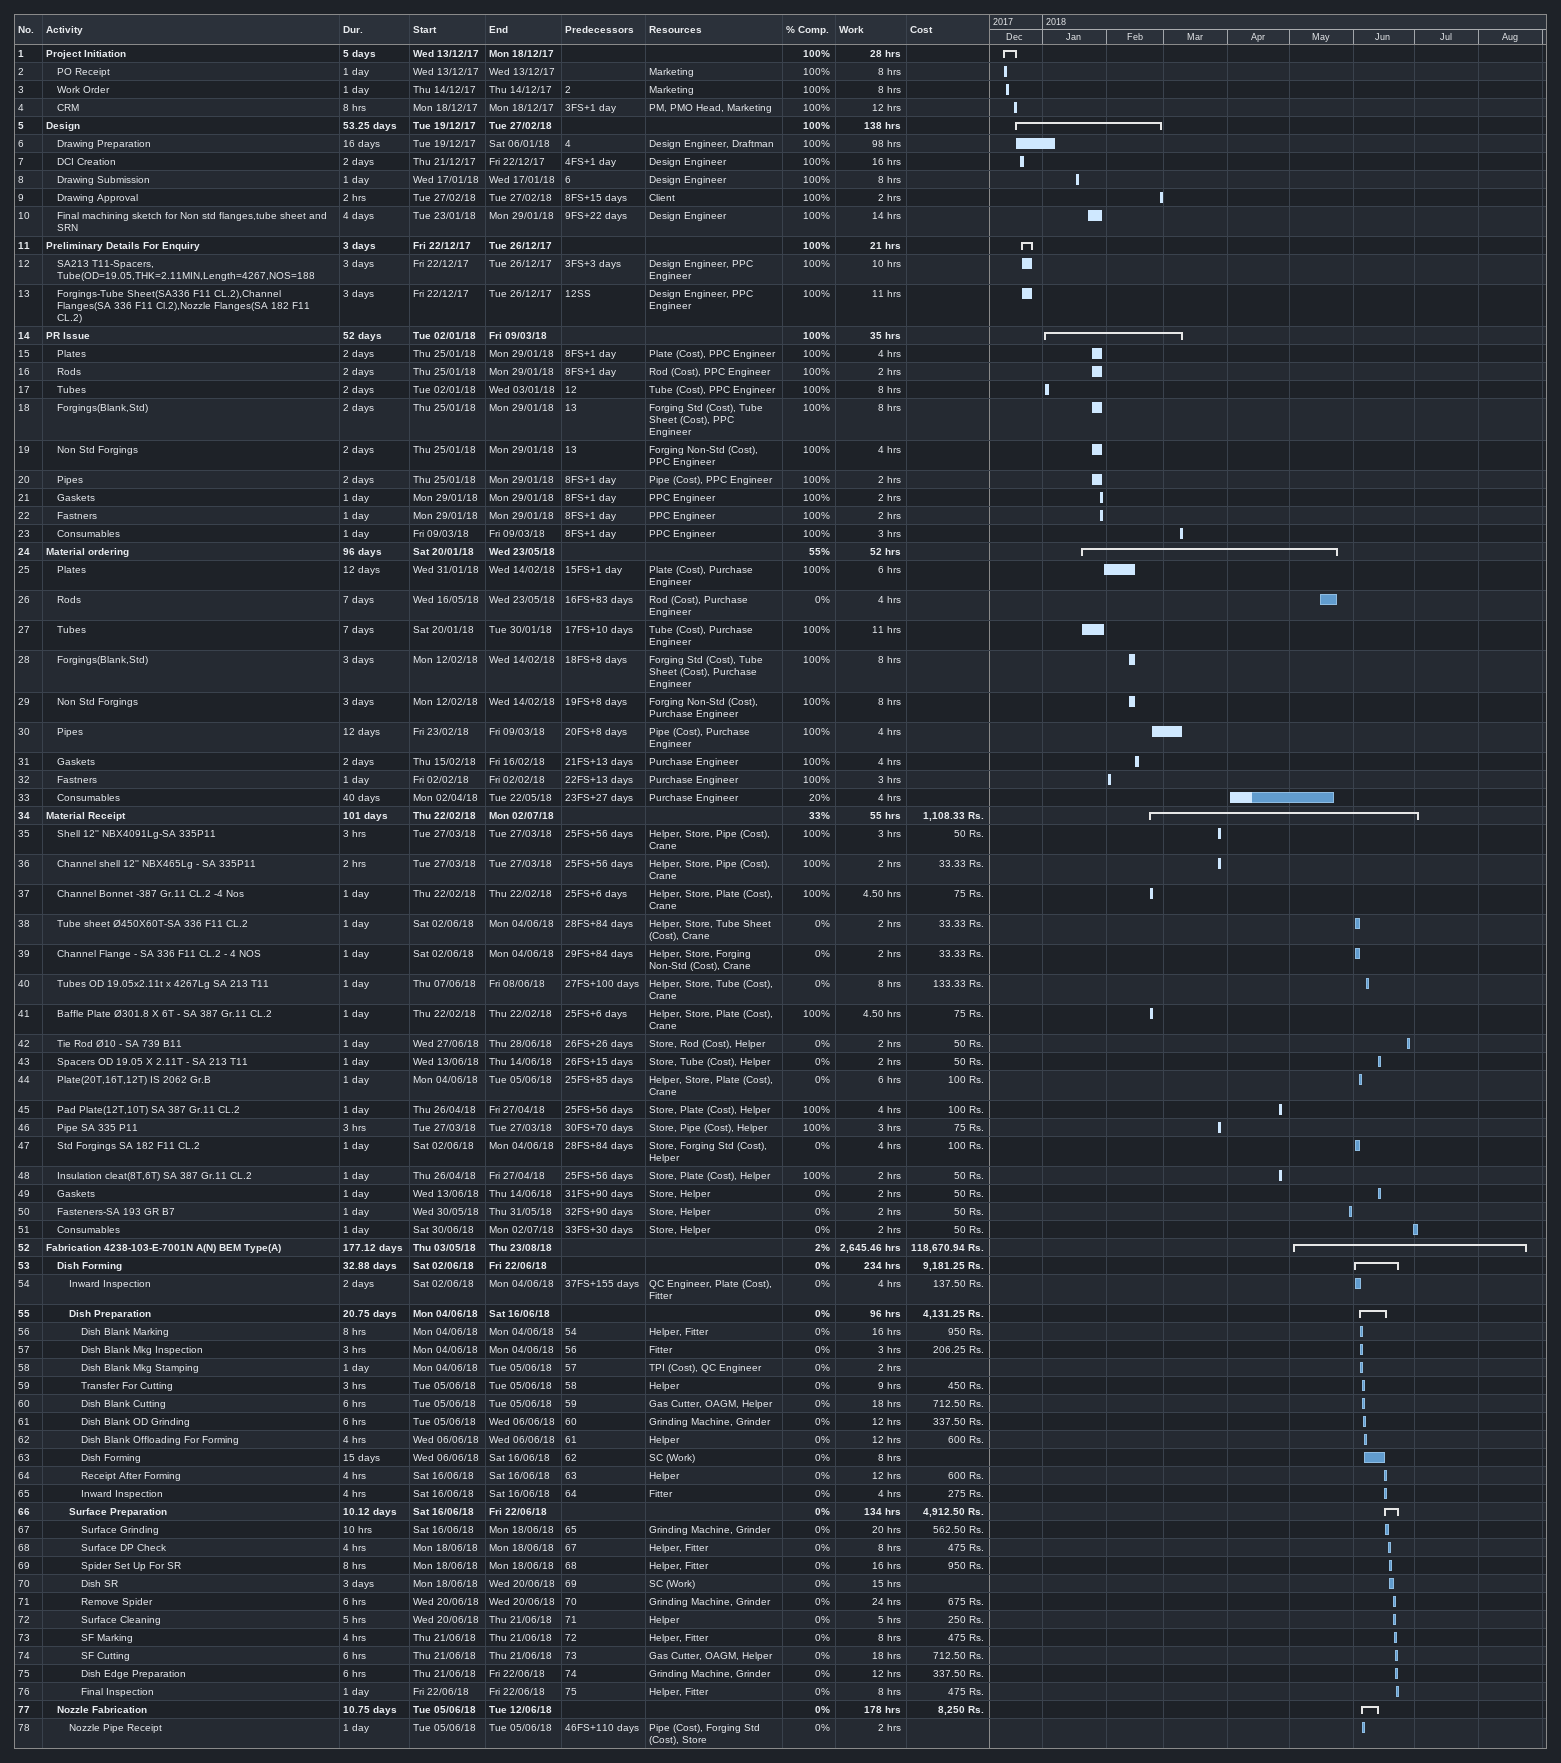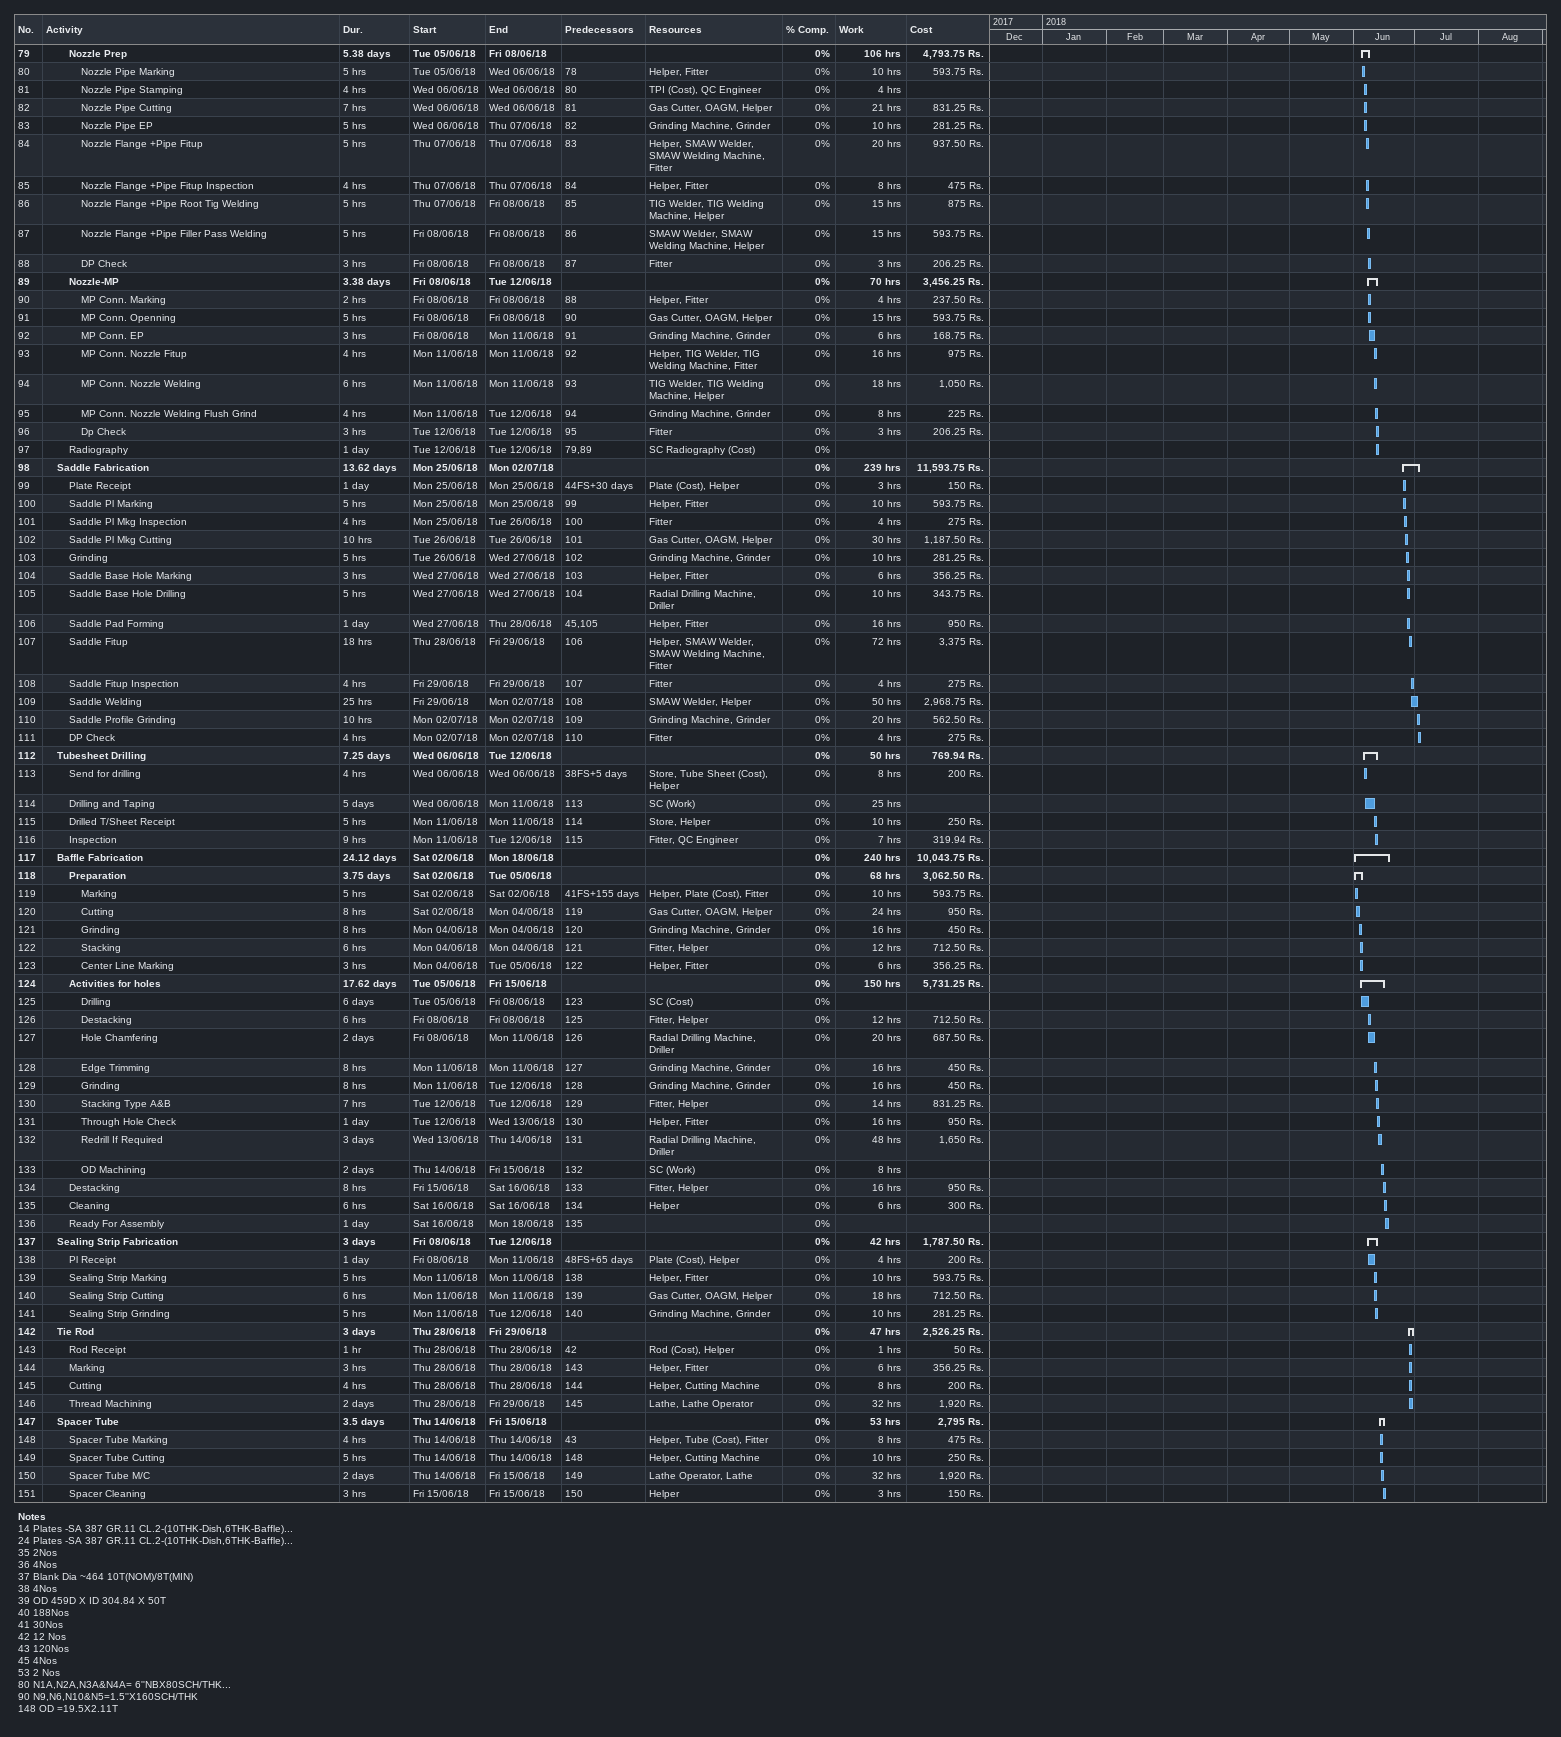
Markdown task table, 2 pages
| ID | Level | Task | Duration | Start | Finish | Predecessors | Resources | % complete | Work (h) | Cost (Rs.) |
|---|---|---|---|---|---|---|---|---|---|---|
| 1 | 1 | **Project Initiation** | 5d | 2017-12-13 | 2017-12-18 |  |  | 100 | 28 |  |
| 2 | 2 | PO Receipt | 1d | 2017-12-13 | 2017-12-13 |  | Marketing | 100 | 8 |  |
| 3 | 2 | Work Order | 1d | 2017-12-14 | 2017-12-14 | 2 | Marketing | 100 | 8 |  |
| 4 | 2 | CRM | 8h | 2017-12-18 | 2017-12-18 | 3FS+1d | PM, PMO Head, Marketing | 100 | 12 |  |
| 5 | 1 | **Design** | 53.25d | 2017-12-19 | 2018-02-27 |  |  | 100 | 138 |  |
| 6 | 2 | Drawing Preparation | 16d | 2017-12-19 | 2018-01-06 | 4 | Design Engineer, Draftman | 100 | 98 |  |
| 7 | 2 | DCI Creation | 2d | 2017-12-21 | 2017-12-22 | 4FS+1d | Design Engineer | 100 | 16 |  |
| 8 | 2 | Drawing Submission | 1d | 2018-01-17 | 2018-01-17 | 6 | Design Engineer | 100 | 8 |  |
| 9 | 2 | Drawing Approval | 2h | 2018-02-27 | 2018-02-27 | 8FS+15d | Client | 100 | 2 |  |
| 10 | 2 | Final machining sketch for Non std flanges,tube sheet and SRN | 4d | 2018-01-23 | 2018-01-29 | 9FS+22d | Design Engineer | 100 | 14 |  |
| 11 | 1 | **Preliminary Details For Enquiry** | 3d | 2017-12-22 | 2017-12-26 |  |  | 100 | 21 |  |
| 12 | 2 | SA213 T11-Spacers, Tube(OD=19.05,THK=2.11MIN,Length=4267,NOS=188 | 3d | 2017-12-22 | 2017-12-26 | 3FS+3d | Design Engineer, PPC Engineer | 100 | 10 |  |
| 13 | 2 | Forgings-Tube Sheet(SA336 F11 CL.2),Channel Flanges(SA 336 F11 Cl.2),Nozzle Flanges(SA 182 F11 CL.2) | 3d | 2017-12-22 | 2017-12-26 | 12SS | Design Engineer, PPC Engineer | 100 | 11 |  |
| 14 | 1 | **PR Issue** | 52d | 2018-01-02 | 2018-03-09 |  |  | 100 | 35 |  |
| 15 | 2 | Plates | 2d | 2018-01-25 | 2018-01-29 | 8FS+1d | Plate (Cost), PPC Engineer | 100 | 4 |  |
| 16 | 2 | Rods | 2d | 2018-01-25 | 2018-01-29 | 8FS+1d | Rod (Cost), PPC Engineer | 100 | 2 |  |
| 17 | 2 | Tubes | 2d | 2018-01-02 | 2018-01-03 | 12 | Tube (Cost), PPC Engineer | 100 | 8 |  |
| 18 | 2 | Forgings(Blank,Std) | 2d | 2018-01-25 | 2018-01-29 | 13 | Forging Std (Cost), Tube Sheet (Cost), PPC Engineer | 100 | 8 |  |
| 19 | 2 | Non Std Forgings | 2d | 2018-01-25 | 2018-01-29 | 13 | Forging Non-Std (Cost), PPC Engineer | 100 | 4 |  |
| 20 | 2 | Pipes | 2d | 2018-01-25 | 2018-01-29 | 8FS+1d | Pipe (Cost), PPC Engineer | 100 | 2 |  |
| 21 | 2 | Gaskets | 1d | 2018-01-29 | 2018-01-29 | 8FS+1d | PPC Engineer | 100 | 2 |  |
| 22 | 2 | Fastners | 1d | 2018-01-29 | 2018-01-29 | 8FS+1d | PPC Engineer | 100 | 2 |  |
| 23 | 2 | Consumables | 1d | 2018-03-09 | 2018-03-09 | 8FS+1d | PPC Engineer | 100 | 3 |  |
| 24 | 1 | **Material ordering** | 96d | 2018-01-20 | 2018-05-23 |  |  | 55 | 52 |  |
| 25 | 2 | Plates | 12d | 2018-01-31 | 2018-02-14 | 15FS+1d | Plate (Cost), Purchase Engineer | 100 | 6 |  |
| 26 | 2 | Rods | 7d | 2018-05-16 | 2018-05-23 | 16FS+83d | Rod (Cost), Purchase Engineer | 0 | 4 |  |
| 27 | 2 | Tubes | 7d | 2018-01-20 | 2018-01-30 | 17FS+10d | Tube (Cost), Purchase Engineer | 100 | 11 |  |
| 28 | 2 | Forgings(Blank,Std) | 3d | 2018-02-12 | 2018-02-14 | 18FS+8d | Forging Std (Cost), Tube Sheet (Cost), Purchase Engineer | 100 | 8 |  |
| 29 | 2 | Non Std Forgings | 3d | 2018-02-12 | 2018-02-14 | 19FS+8d | Forging Non-Std (Cost), Purchase Engineer | 100 | 8 |  |
| 30 | 2 | Pipes | 12d | 2018-02-23 | 2018-03-09 | 20FS+8d | Pipe (Cost), Purchase Engineer | 100 | 4 |  |
| 31 | 2 | Gaskets | 2d | 2018-02-15 | 2018-02-16 | 21FS+13d | Purchase Engineer | 100 | 4 |  |
| 32 | 2 | Fastners | 1d | 2018-02-02 | 2018-02-02 | 22FS+13d | Purchase Engineer | 100 | 3 |  |
| 33 | 2 | Consumables | 40d | 2018-04-02 | 2018-05-22 | 23FS+27d | Purchase Engineer | 20 | 4 |  |
| 34 | 1 | **Material Receipt** | 101d | 2018-02-22 | 2018-07-02 |  |  | 33 | 55 | 1108.33 |
| 35 | 2 | Shell 12'' NBX4091Lg-SA 335P11 | 3h | 2018-03-27 | 2018-03-27 | 25FS+56d | Helper, Store, Pipe (Cost), Crane | 100 | 3 | 50 |
| 36 | 2 | Channel shell 12'' NBX465Lg - SA 335P11 | 2h | 2018-03-27 | 2018-03-27 | 25FS+56d | Helper, Store, Pipe (Cost), Crane | 100 | 2 | 33.33 |
| 37 | 2 | Channel Bonnet -387 Gr.11 CL.2 -4 Nos | 1d | 2018-02-22 | 2018-02-22 | 25FS+6d | Helper, Store, Plate (Cost), Crane | 100 | 4.50 | 75 |
| 38 | 2 | Tube sheet Ø450X60T-SA 336 F11 CL.2 | 1d | 2018-06-02 | 2018-06-04 | 28FS+84d | Helper, Store, Tube Sheet (Cost), Crane | 0 | 2 | 33.33 |
| 39 | 2 | Channel Flange - SA 336 F11 CL.2 - 4 NOS | 1d | 2018-06-02 | 2018-06-04 | 29FS+84d | Helper, Store, Forging Non-Std (Cost), Crane | 0 | 2 | 33.33 |
| 40 | 2 | Tubes OD 19.05x2.11t x 4267Lg SA 213 T11 | 1d | 2018-06-07 | 2018-06-08 | 27FS+100d | Helper, Store, Tube (Cost), Crane | 0 | 8 | 133.33 |
| 41 | 2 | Baffle Plate Ø301.8 X 6T - SA 387 Gr.11 CL.2 | 1d | 2018-02-22 | 2018-02-22 | 25FS+6d | Helper, Store, Plate (Cost), Crane | 100 | 4.50 | 75 |
| 42 | 2 | Tie Rod Ø10 - SA 739 B11 | 1d | 2018-06-27 | 2018-06-28 | 26FS+26d | Store, Rod (Cost), Helper | 0 | 2 | 50 |
| 43 | 2 | Spacers OD 19.05 X 2.11T - SA 213 T11 | 1d | 2018-06-13 | 2018-06-14 | 26FS+15d | Store, Tube (Cost), Helper | 0 | 2 | 50 |
| 44 | 2 | Plate(20T,16T,12T) IS 2062 Gr.B | 1d | 2018-06-04 | 2018-06-05 | 25FS+85d | Helper, Store, Plate (Cost), Crane | 0 | 6 | 100 |
| 45 | 2 | Pad Plate(12T,10T) SA 387 Gr.11 CL.2 | 1d | 2018-04-26 | 2018-04-27 | 25FS+56d | Store, Plate (Cost), Helper | 100 | 4 | 100 |
| 46 | 2 | Pipe SA 335 P11 | 3h | 2018-03-27 | 2018-03-27 | 30FS+70d | Store, Pipe (Cost), Helper | 100 | 3 | 75 |
| 47 | 2 | Std Forgings SA 182 F11 CL.2 | 1d | 2018-06-02 | 2018-06-04 | 28FS+84d | Store, Forging Std (Cost), Helper | 0 | 4 | 100 |
| 48 | 2 | Insulation cleat(8T,6T) SA 387 Gr.11 CL.2 | 1d | 2018-04-26 | 2018-04-27 | 25FS+56d | Store, Plate (Cost), Helper | 100 | 2 | 50 |
| 49 | 2 | Gaskets | 1d | 2018-06-13 | 2018-06-14 | 31FS+90d | Store, Helper | 0 | 2 | 50 |
| 50 | 2 | Fasteners-SA 193 GR B7 | 1d | 2018-05-30 | 2018-05-31 | 32FS+90d | Store, Helper | 0 | 2 | 50 |
| 51 | 2 | Consumables | 1d | 2018-06-30 | 2018-07-02 | 33FS+30d | Store, Helper | 0 | 2 | 50 |
| 52 | 1 | **Fabrication 4238-103-E-7001N A(N) BEM Type(A)** | 177.12d | 2018-05-03 | 2018-08-23 |  |  | 2 | 2645.46 | 118670.94 |
| 53 | 2 | **Dish Forming** | 32.88d | 2018-06-02 | 2018-06-22 |  |  | 0 | 234 | 9181.25 |
| 54 | 3 | Inward Inspection | 2d | 2018-06-02 | 2018-06-04 | 37FS+155d | QC Engineer, Plate (Cost), Fitter | 0 | 4 | 137.50 |
| 55 | 3 | **Dish Preparation** | 20.75d | 2018-06-04 | 2018-06-16 |  |  | 0 | 96 | 4131.25 |
| 56 | 4 | Dish Blank Marking | 8h | 2018-06-04 | 2018-06-04 | 54 | Helper, Fitter | 0 | 16 | 950 |
| 57 | 4 | Dish Blank Mkg Inspection | 3h | 2018-06-04 | 2018-06-04 | 56 | Fitter | 0 | 3 | 206.25 |
| 58 | 4 | Dish Blank Mkg Stamping | 1d | 2018-06-04 | 2018-06-05 | 57 | TPI (Cost), QC Engineer | 0 | 2 |  |
| 59 | 4 | Transfer For Cutting | 3h | 2018-06-05 | 2018-06-05 | 58 | Helper | 0 | 9 | 450 |
| 60 | 4 | Dish Blank Cutting | 6h | 2018-06-05 | 2018-06-05 | 59 | Gas Cutter, OAGM, Helper | 0 | 18 | 712.50 |
| 61 | 4 | Dish Blank OD Grinding | 6h | 2018-06-05 | 2018-06-06 | 60 | Grinding Machine, Grinder | 0 | 12 | 337.50 |
| 62 | 4 | Dish Blank Offloading For Forming | 4h | 2018-06-06 | 2018-06-06 | 61 | Helper | 0 | 12 | 600 |
| 63 | 4 | Dish Forming | 15d | 2018-06-06 | 2018-06-16 | 62 | SC (Work) | 0 | 8 |  |
| 64 | 4 | Receipt After Forming | 4h | 2018-06-16 | 2018-06-16 | 63 | Helper | 0 | 12 | 600 |
| 65 | 4 | Inward Inspection | 4h | 2018-06-16 | 2018-06-16 | 64 | Fitter | 0 | 4 | 275 |
| 66 | 3 | **Surface Preparation** | 10.12d | 2018-06-16 | 2018-06-22 |  |  | 0 | 134 | 4912.50 |
| 67 | 4 | Surface Grinding | 10h | 2018-06-16 | 2018-06-18 | 65 | Grinding Machine, Grinder | 0 | 20 | 562.50 |
| 68 | 4 | Surface DP Check | 4h | 2018-06-18 | 2018-06-18 | 67 | Helper, Fitter | 0 | 8 | 475 |
| 69 | 4 | Spider Set Up For SR | 8h | 2018-06-18 | 2018-06-18 | 68 | Helper, Fitter | 0 | 16 | 950 |
| 70 | 4 | Dish SR | 3d | 2018-06-18 | 2018-06-20 | 69 | SC (Work) | 0 | 15 |  |
| 71 | 4 | Remove Spider | 6h | 2018-06-20 | 2018-06-20 | 70 | Grinding Machine, Grinder | 0 | 24 | 675 |
| 72 | 4 | Surface Cleaning | 5h | 2018-06-20 | 2018-06-21 | 71 | Helper | 0 | 5 | 250 |
| 73 | 4 | SF Marking | 4h | 2018-06-21 | 2018-06-21 | 72 | Helper, Fitter | 0 | 8 | 475 |
| 74 | 4 | SF Cutting | 6h | 2018-06-21 | 2018-06-21 | 73 | Gas Cutter, OAGM, Helper | 0 | 18 | 712.50 |
| 75 | 4 | Dish Edge Preparation | 6h | 2018-06-21 | 2018-06-22 | 74 | Grinding Machine, Grinder | 0 | 12 | 337.50 |
| 76 | 4 | Final Inspection | 1d | 2018-06-22 | 2018-06-22 | 75 | Helper, Fitter | 0 | 8 | 475 |
| 77 | 2 | **Nozzle Fabrication** | 10.75d | 2018-06-05 | 2018-06-12 |  |  | 0 | 178 | 8250 |
| 78 | 3 | Nozzle Pipe Receipt | 1d | 2018-06-05 | 2018-06-05 | 46FS+110d | Pipe (Cost), Forging Std (Cost), Store | 0 | 2 |  |
| 79 | 3 | **Nozzle Prep** | 5.38d | 2018-06-05 | 2018-06-08 |  |  | 0 | 106 | 4793.75 |
| 80 | 4 | Nozzle Pipe Marking | 5h | 2018-06-05 | 2018-06-06 | 78 | Helper, Fitter | 0 | 10 | 593.75 |
| 81 | 4 | Nozzle Pipe Stamping | 4h | 2018-06-06 | 2018-06-06 | 80 | TPI (Cost), QC Engineer | 0 | 4 |  |
| 82 | 4 | Nozzle Pipe Cutting | 7h | 2018-06-06 | 2018-06-06 | 81 | Gas Cutter, OAGM, Helper | 0 | 21 | 831.25 |
| 83 | 4 | Nozzle Pipe EP | 5h | 2018-06-06 | 2018-06-07 | 82 | Grinding Machine, Grinder | 0 | 10 | 281.25 |
| 84 | 4 | Nozzle Flange +Pipe Fitup | 5h | 2018-06-07 | 2018-06-07 | 83 | Helper, SMAW Welder, SMAW Welding Machine, Fitter | 0 | 20 | 937.50 |
| 85 | 4 | Nozzle Flange +Pipe Fitup Inspection | 4h | 2018-06-07 | 2018-06-07 | 84 | Helper, Fitter | 0 | 8 | 475 |
| 86 | 4 | Nozzle Flange +Pipe Root Tig Welding | 5h | 2018-06-07 | 2018-06-08 | 85 | TIG Welder, TIG Welding Machine, Helper | 0 | 15 | 875 |
| 87 | 4 | Nozzle Flange +Pipe Filler Pass Welding | 5h | 2018-06-08 | 2018-06-08 | 86 | SMAW Welder, SMAW Welding Machine, Helper | 0 | 15 | 593.75 |
| 88 | 4 | DP Check | 3h | 2018-06-08 | 2018-06-08 | 87 | Fitter | 0 | 3 | 206.25 |
| 89 | 3 | **Nozzle-MP** | 3.38d | 2018-06-08 | 2018-06-12 |  |  | 0 | 70 | 3456.25 |
| 90 | 4 | MP Conn. Marking | 2h | 2018-06-08 | 2018-06-08 | 88 | Helper, Fitter | 0 | 4 | 237.50 |
| 91 | 4 | MP Conn. Openning | 5h | 2018-06-08 | 2018-06-08 | 90 | Gas Cutter, OAGM, Helper | 0 | 15 | 593.75 |
| 92 | 4 | MP Conn. EP | 3h | 2018-06-08 | 2018-06-11 | 91 | Grinding Machine, Grinder | 0 | 6 | 168.75 |
| 93 | 4 | MP Conn. Nozzle Fitup | 4h | 2018-06-11 | 2018-06-11 | 92 | Helper, TIG Welder, TIG Welding Machine, Fitter | 0 | 16 | 975 |
| 94 | 4 | MP Conn. Nozzle Welding | 6h | 2018-06-11 | 2018-06-11 | 93 | TIG Welder, TIG Welding Machine, Helper | 0 | 18 | 1050 |
| 95 | 4 | MP Conn. Nozzle Welding Flush Grind | 4h | 2018-06-11 | 2018-06-12 | 94 | Grinding Machine, Grinder | 0 | 8 | 225 |
| 96 | 4 | Dp Check | 3h | 2018-06-12 | 2018-06-12 | 95 | Fitter | 0 | 3 | 206.25 |
| 97 | 3 | Radiography | 1d | 2018-06-12 | 2018-06-12 | 79, 89 | SC Radiography (Cost) | 0 |  |  |
| 98 | 2 | **Saddle Fabrication** | 13.62d | 2018-06-25 | 2018-07-02 |  |  | 0 | 239 | 11593.75 |
| 99 | 3 | Plate Receipt | 1d | 2018-06-25 | 2018-06-25 | 44FS+30d | Plate (Cost), Helper | 0 | 3 | 150 |
| 100 | 3 | Saddle Pl Marking | 5h | 2018-06-25 | 2018-06-25 | 99 | Helper, Fitter | 0 | 10 | 593.75 |
| 101 | 3 | Saddle Pl Mkg Inspection | 4h | 2018-06-25 | 2018-06-26 | 100 | Fitter | 0 | 4 | 275 |
| 102 | 3 | Saddle Pl Mkg Cutting | 10h | 2018-06-26 | 2018-06-26 | 101 | Gas Cutter, OAGM, Helper | 0 | 30 | 1187.50 |
| 103 | 3 | Grinding | 5h | 2018-06-26 | 2018-06-27 | 102 | Grinding Machine, Grinder | 0 | 10 | 281.25 |
| 104 | 3 | Saddle Base Hole Marking | 3h | 2018-06-27 | 2018-06-27 | 103 | Helper, Fitter | 0 | 6 | 356.25 |
| 105 | 3 | Saddle Base Hole Drilling | 5h | 2018-06-27 | 2018-06-27 | 104 | Radial Drilling Machine, Driller | 0 | 10 | 343.75 |
| 106 | 3 | Saddle Pad Forming | 1d | 2018-06-27 | 2018-06-28 | 45, 105 | Helper, Fitter | 0 | 16 | 950 |
| 107 | 3 | Saddle Fitup | 18h | 2018-06-28 | 2018-06-29 | 106 | Helper, SMAW Welder, SMAW Welding Machine, Fitter | 0 | 72 | 3375 |
| 108 | 3 | Saddle Fitup Inspection | 4h | 2018-06-29 | 2018-06-29 | 107 | Fitter | 0 | 4 | 275 |
| 109 | 3 | Saddle Welding | 25h | 2018-06-29 | 2018-07-02 | 108 | SMAW Welder, Helper | 0 | 50 | 2968.75 |
| 110 | 3 | Saddle Profile Grinding | 10h | 2018-07-02 | 2018-07-02 | 109 | Grinding Machine, Grinder | 0 | 20 | 562.50 |
| 111 | 3 | DP Check | 4h | 2018-07-02 | 2018-07-02 | 110 | Fitter | 0 | 4 | 275 |
| 112 | 2 | **Tubesheet Drilling** | 7.25d | 2018-06-06 | 2018-06-12 |  |  | 0 | 50 | 769.94 |
| 113 | 3 | Send for drilling | 4h | 2018-06-06 | 2018-06-06 | 38FS+5d | Store, Tube Sheet (Cost), Helper | 0 | 8 | 200 |
| 114 | 3 | Drilling and Taping | 5d | 2018-06-06 | 2018-06-11 | 113 | SC (Work) | 0 | 25 |  |
| 115 | 3 | Drilled T/Sheet Receipt | 5h | 2018-06-11 | 2018-06-11 | 114 | Store, Helper | 0 | 10 | 250 |
| 116 | 3 | Inspection | 9h | 2018-06-11 | 2018-06-12 | 115 | Fitter, QC Engineer | 0 | 7 | 319.94 |
| 117 | 2 | **Baffle Fabrication** | 24.12d | 2018-06-02 | 2018-06-18 |  |  | 0 | 240 | 10043.75 |
| 118 | 3 | **Preparation** | 3.75d | 2018-06-02 | 2018-06-05 |  |  | 0 | 68 | 3062.50 |
| 119 | 4 | Marking | 5h | 2018-06-02 | 2018-06-02 | 41FS+155d | Helper, Plate (Cost), Fitter | 0 | 10 | 593.75 |
| 120 | 4 | Cutting | 8h | 2018-06-02 | 2018-06-04 | 119 | Gas Cutter, OAGM, Helper | 0 | 24 | 950 |
| 121 | 4 | Grinding | 8h | 2018-06-04 | 2018-06-04 | 120 | Grinding Machine, Grinder | 0 | 16 | 450 |
| 122 | 4 | Stacking | 6h | 2018-06-04 | 2018-06-04 | 121 | Fitter, Helper | 0 | 12 | 712.50 |
| 123 | 4 | Center Line Marking | 3h | 2018-06-04 | 2018-06-05 | 122 | Helper, Fitter | 0 | 6 | 356.25 |
| 124 | 3 | **Activities for holes** | 17.62d | 2018-06-05 | 2018-06-15 |  |  | 0 | 150 | 5731.25 |
| 125 | 4 | Drilling | 6d | 2018-06-05 | 2018-06-08 | 123 | SC (Cost) | 0 |  |  |
| 126 | 4 | Destacking | 6h | 2018-06-08 | 2018-06-08 | 125 | Fitter, Helper | 0 | 12 | 712.50 |
| 127 | 4 | Hole Chamfering | 2d | 2018-06-08 | 2018-06-11 | 126 | Radial Drilling Machine, Driller | 0 | 20 | 687.50 |
| 128 | 4 | Edge Trimming | 8h | 2018-06-11 | 2018-06-11 | 127 | Grinding Machine, Grinder | 0 | 16 | 450 |
| 129 | 4 | Grinding | 8h | 2018-06-11 | 2018-06-12 | 128 | Grinding Machine, Grinder | 0 | 16 | 450 |
| 130 | 4 | Stacking Type A&B | 7h | 2018-06-12 | 2018-06-12 | 129 | Fitter, Helper | 0 | 14 | 831.25 |
| 131 | 4 | Through Hole Check | 1d | 2018-06-12 | 2018-06-13 | 130 | Helper, Fitter | 0 | 16 | 950 |
| 132 | 4 | Redrill If Required | 3d | 2018-06-13 | 2018-06-14 | 131 | Radial Drilling Machine, Driller | 0 | 48 | 1650 |
| 133 | 4 | OD Machining | 2d | 2018-06-14 | 2018-06-15 | 132 | SC (Work) | 0 | 8 |  |
| 134 | 3 | Destacking | 8h | 2018-06-15 | 2018-06-16 | 133 | Fitter, Helper | 0 | 16 | 950 |
| 135 | 3 | Cleaning | 6h | 2018-06-16 | 2018-06-16 | 134 | Helper | 0 | 6 | 300 |
| 136 | 3 | Ready For Assembly | 1d | 2018-06-16 | 2018-06-18 | 135 |  | 0 |  |  |
| 137 | 2 | **Sealing Strip Fabrication** | 3d | 2018-06-08 | 2018-06-12 |  |  | 0 | 42 | 1787.50 |
| 138 | 3 | Pl Receipt | 1d | 2018-06-08 | 2018-06-11 | 48FS+65d | Plate (Cost), Helper | 0 | 4 | 200 |
| 139 | 3 | Sealing Strip Marking | 5h | 2018-06-11 | 2018-06-11 | 138 | Helper, Fitter | 0 | 10 | 593.75 |
| 140 | 3 | Sealing Strip Cutting | 6h | 2018-06-11 | 2018-06-11 | 139 | Gas Cutter, OAGM, Helper | 0 | 18 | 712.50 |
| 141 | 3 | Sealing Strip Grinding | 5h | 2018-06-11 | 2018-06-12 | 140 | Grinding Machine, Grinder | 0 | 10 | 281.25 |
| 142 | 2 | **Tie Rod** | 3d | 2018-06-28 | 2018-06-29 |  |  | 0 | 47 | 2526.25 |
| 143 | 3 | Rod Receipt | 1h | 2018-06-28 | 2018-06-28 | 42 | Rod (Cost), Helper | 0 | 1 | 50 |
| 144 | 3 | Marking | 3h | 2018-06-28 | 2018-06-28 | 143 | Helper, Fitter | 0 | 6 | 356.25 |
| 145 | 3 | Cutting | 4h | 2018-06-28 | 2018-06-28 | 144 | Helper, Cutting Machine | 0 | 8 | 200 |
| 146 | 3 | Thread Machining | 2d | 2018-06-28 | 2018-06-29 | 145 | Lathe, Lathe Operator | 0 | 32 | 1920 |
| 147 | 2 | **Spacer Tube** | 3.5d | 2018-06-14 | 2018-06-15 |  |  | 0 | 53 | 2795 |
| 148 | 3 | Spacer Tube Marking | 4h | 2018-06-14 | 2018-06-14 | 43 | Helper, Tube (Cost), Fitter | 0 | 8 | 475 |
| 149 | 3 | Spacer Tube Cutting | 5h | 2018-06-14 | 2018-06-14 | 148 | Helper, Cutting Machine | 0 | 10 | 250 |
| 150 | 3 | Spacer Tube M/C | 2d | 2018-06-14 | 2018-06-15 | 149 | Lathe Operator, Lathe | 0 | 32 | 1920 |
| 151 | 3 | Spacer Cleaning | 3h | 2018-06-15 | 2018-06-15 | 150 | Helper | 0 | 3 | 150 |

Notes
- 14: Plates -SA 387 GR.11 CL.2-(10THK-Dish,6THK-Baffle)...
- 24: Plates -SA 387 GR.11 CL.2-(10THK-Dish,6THK-Baffle)...
- 35: 2Nos
- 36: 4Nos
- 37: Blank Dia ~464 10T(NOM)/8T(MIN)
- 38: 4Nos
- 39: OD 459D X ID 304.84 X 50T
- 40: 188Nos
- 41: 30Nos
- 42: 12 Nos
- 43: 120Nos
- 45: 4Nos
- 53: 2 Nos
- 80: N1A,N2A,N3A&N4A= 6''NBX80SCH/THK...
- 90: N9,N6,N10&N5=1.5''X160SCH/THK
- 148: OD =19.5X2.11T
